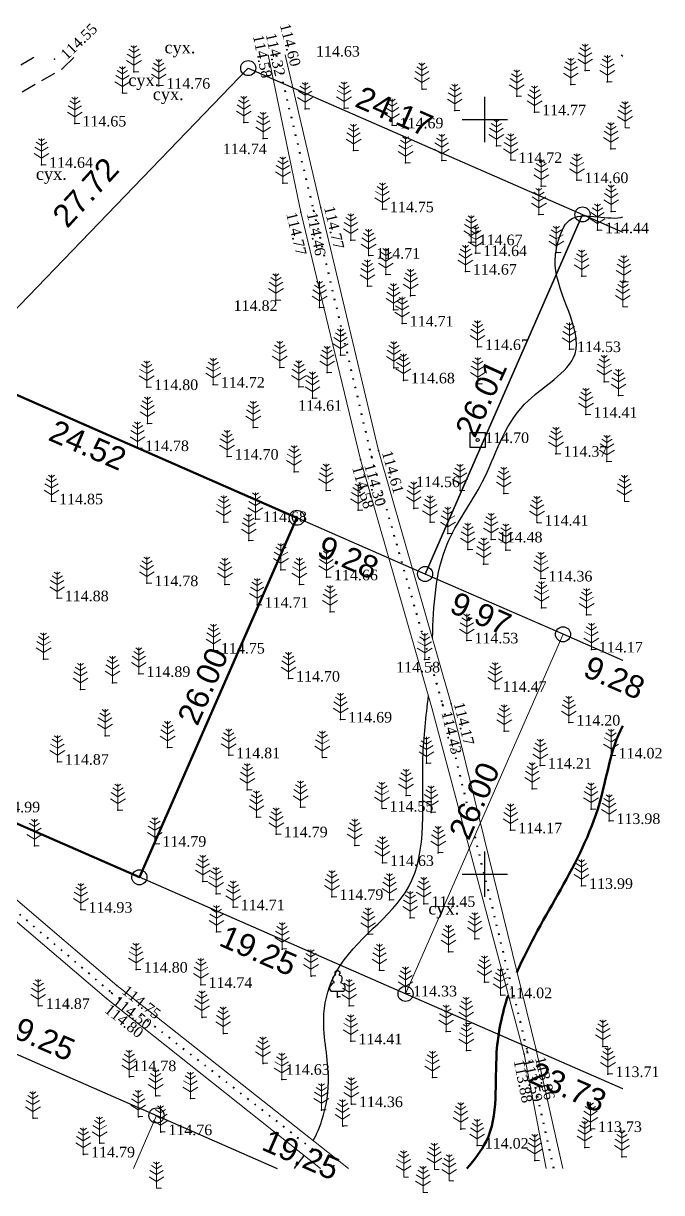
# Model space of a CAD drawing. Header units: millimetres. Extents: x 5405624.1 to 5405711.7, y 5524977.4 to 5525056.7.
# Drawn here: x 5405669.4 to 5405711.7, y 5524978.9 to 5525056.4 of the extents above; entities that cross this region are included whole.
import ezdxf
from ezdxf.enums import TextEntityAlignment as Align

# ---------------------------------------------------------------- set-up
doc = ezdxf.new("R2010")
doc.units = ezdxf.units.MM
doc.linetypes.add('DASHEDX2', pattern=[1.5, 1, -0.5])
doc.linetypes.add('HIDDEN', pattern=[0.5, 0, -0.5])
for name, color, linetype, lineweight in [('11900000', 1, 'Continuous', 30), ('рельеф', 7, 'Continuous', 0), ('ТОЧКИ', 7, 'Continuous', 30)]:
    doc.layers.add(name, color=color, linetype=linetype, lineweight=lineweight)
for name, color, linetype in [('SC007', 7, 'Continuous'), ('горизонтали', 42, 'Continuous'), ('дороги', 7, 'Continuous'), ('Ділянки_Межі', 10, 'Continuous'), ('надписи', 7, 'Continuous'), ('отметки', 7, 'Continuous'), ('промеры', 185, 'Continuous'), ('Растительность', 7, 'Continuous')]:
    doc.layers.add(name, color=color, linetype=linetype)
doc.styles.get("Standard").update_dxf_attribs({"font": 'arial.ttf'})
doc.styles.add('times', font='times.ttf')
doc.linetypes.add('канава 0', pattern='A,0.9,0,["|",Standard,S=0.25,R=0,X=0,Y=0],0.1', length=1)

# ---------------------------------------------------------------- blocks, each defined once
blk = doc.blocks.new('A$C51FE15A3')
at = {"layer": 'Растительность', "color": 94, "lineweight": 0}
for points in [[(-0.201, 1.726), (0, 1.584), (0.201, 1.726)], [(0, 1.75), (0, 0), (0.319, 0)], [(-0.447, 1.172), (0, 0.895), (0.447, 1.172)], [(-0.343, 1.489), (0, 1.267), (0.343, 1.489)], [(-0.493, 0.753), (0, 0.444), (0.493, 0.753)]]:
    blk.add_lwpolyline(points, dxfattribs=at)
blk = doc.blocks.new('A$C2ACB5305')
at = {"layer": 'Растительность'}
blk.add_lwpolyline([(0.2, 0), (0.2, 0), (0, 0), (0, 0.35), (-0.4, 0.35), (-0.5, 0.5), (-0.5, 0.65), (-0.4, 0.8), (-0.3, 0.9), (-0.2, 0.95), (-0.25, 1), (-0.3, 1.1), (-0.3, 1.25), (-0.25, 1.35), (-0.15, 1.45), (-0.1, 1.45), (-0.15, 1.55), (-0.15, 1.65), (-0.05, 1.75), (0.05, 1.75), (0.15, 1.65), (0.15, 1.55), (0.1, 1.45), (0.25, 1.4), (0.3, 1.3), (0.3, 1.1), (0.25, 1), (0.2, 0.95), (0.4, 0.85), (0.5, 0.7), (0.5, 0.5), (0.45, 0.4), (0.4, 0.35), (0, 0.35)], dxfattribs=at)
blk = doc.blocks.new('SYMBOL902')
at = {"layer": 'SC007'}
blk.add_lwpolyline([(-1.25, -1.25), (-1.25, 1.25), (1.25, 1.25), (1.25, -1.25)], close=True, dxfattribs=at)
blk.add_circle((0, 0), 0.25, dxfattribs=at)

msp = doc.modelspace()

# ---------------------------------------------------------------- linework, layer by layer
at = {"layer": '11900000', "color": 7}
for points in [[(5405700, 5525048.5, 0), (5405700, 5525051.5, 0)], [(5405700, 5525048.5, 0), (5405700, 5525051.5, 0)], [(5405698.5, 5525050, 0), (5405701.5, 5525050, 0)], [(5405698.5, 5525050, 0), (5405701.5, 5525050, 0)], [(5405700, 5524998.5, 0), (5405700, 5525001.5, 0)], [(5405700, 5524998.5, 0), (5405700, 5525001.5, 0)], [(5405698.5, 5525000, 0), (5405701.5, 5525000, 0)], [(5405698.5, 5525000, 0), (5405701.5, 5525000, 0)]]:
    msp.add_polyline3d(points, dxfattribs=at)
at = {"layer": 'горизонтали', "color": 32}
for points, knots in [([(5405696.535, 5525015.637), (5405696.618, 5525017.792), (5405696.773, 5525021.579), (5405700.355, 5525026.168), (5405701.587, 5525031.219), (5405707.844, 5525034.322), (5405704.349, 5525038.922), (5405704.793, 5525041.873), (5405705.68, 5525044.271), (5405708.002, 5525043.281), (5405709.097, 5525043.531), (5405709.136, 5525043.541)], [140.149315, 140.149315, 140.149315, 140.149315, 146.483716, 151.20284, 157.068092, 161.784349, 167.821785, 169.320726, 170.998422, 174.398806, 174.527514, 174.527514, 174.527514, 174.527514]), ([(5405688.64, 5524982.358), (5405688.869, 5524982.786), (5405689.454, 5524984.118), (5405689.864, 5524987.051), (5405689.002, 5524990.349), (5405690.425, 5524995.147), (5405696.652, 5524998.763), (5405695.588, 5525006.302), (5405696.122, 5525010.46), (5405696.271, 5525011.827)], [104.7478, 104.7478, 104.7478, 104.7478, 106.244974, 109.222187, 113.340538, 116.260107, 123.610397, 132.197679, 136.354561, 136.354561, 136.354561, 136.354561])]:
    msp.add_open_spline(points, degree=3, knots=knots, dxfattribs=at)
at = {"layer": 'горизонтали', "color": 32, "lineweight": 50}
for points, knots in [([(5405702.125, 5524993.484), (5405703.747, 5524997.269), (5405707.585, 5525002.133), (5405708.314, 5525008.258), (5405709.136, 5525009.824)], [91.7787, 91.7787, 91.7787, 91.7787, 104.226627, 109.581422, 109.581422, 109.581422, 109.581422]), ([(5405698.822, 5524980.518), (5405699.31, 5524981.088), (5405701.047, 5524983.228), (5405700.464, 5524987.572), (5405701.144, 5524990.761), (5405701.544, 5524991.963)], [78.159854, 78.159854, 78.159854, 78.159854, 80.363697, 86.303092, 90.136161, 90.136161, 90.136161, 90.136161])]:
    msp.add_open_spline(points, degree=3, knots=knots, dxfattribs=at)
at = {"layer": 'горизонтали', "color": 32}
msp.add_open_spline([(5405687.391, 5524980.518), (5405687.611, 5524980.787), (5405687.82, 5524981.062), (5405688.015, 5524981.343)], degree=3, dxfattribs=at)
at = {"layer": 'дороги', "color": 7, "linetype": 'DASHEDX2'}
for points, elevation in [([(5405640.447, 5525017.128), (5405644.466, 5525025.317), (5405655.841, 5525030.091), (5405658.149, 5525040.049), (5405660.165, 5525048.39), (5405670.394, 5525054.271)], 115.262), ([(5405672.053, 5525053.405), (5405672.96, 5525054.271)], 114.545), ([(5405641.853, 5525016.364), (5405645.536, 5525024.031), (5405657.215, 5525028.933), (5405659.705, 5525039.681), (5405661.559, 5525047.346), (5405672.049, 5525053.377), (5405672.049, 5525053.377)], 115.262)]:
    msp.add_lwpolyline(points, dxfattribs=dict(at, elevation=elevation))
msp.add_lwpolyline([(5405709.036, 5525054.271), (5405709.136, 5525054.191)], dxfattribs=at)
at = {"layer": 'Ділянки_Межі', "lineweight": 25}
for points in [[(5405709.136, 5524985.786), (5405694.756, 5524992.076), (5405677.123, 5524999.796), (5405646.62, 5525013.151), (5405665.089, 5525033.448), (5405684.332, 5525053.405), (5405706.475, 5525043.711), (5405709.136, 5525042.545)], [(5405626.392, 5524988.332), (5405637.179, 5525002.001), (5405660.622, 5524991.737), (5405678.256, 5524984.017), (5405686.248, 5524980.518)]]:
    msp.add_lwpolyline(points, dxfattribs=at)
at = {"layer": 'Ділянки_Межі'}
msp.add_lwpolyline([(5405665.089, 5525033.448), (5405684.332, 5525053.405), (5405706.475, 5525043.711), (5405696.046, 5525019.889), (5405687.55, 5525023.614)], close=True, dxfattribs=at)
for points in [[(5405696.046, 5525019.889), (5405706.475, 5525043.711), (5405709.136, 5525042.545)], [(5405709.136, 5525014.161), (5405705.184, 5525015.894), (5405696.046, 5525019.889)]]:
    msp.add_lwpolyline(points, dxfattribs=at)
at = {"layer": 'Ділянки_Межі', "lineweight": 50}
msp.add_lwpolyline([(5405646.62, 5525013.151), (5405665.089, 5525033.448), (5405687.55, 5525023.614), (5405677.123, 5524999.796)], close=True, dxfattribs=at)
at = {"layer": 'Ділянки_Межі', "lineweight": 0}
msp.add_lwpolyline([(5405677.123, 5524999.796), (5405687.55, 5525023.614), (5405696.046, 5525019.889), (5405705.184, 5525015.894), (5405694.756, 5524992.076)], close=True, dxfattribs=at)
for points in [[(5405694.756, 5524992.076), (5405705.184, 5525015.894), (5405709.136, 5525014.161)], [(5405709.136, 5524985.786), (5405694.756, 5524992.076)], [(5405655.71, 5524980.518), (5405660.622, 5524991.737), (5405678.256, 5524984.017), (5405676.724, 5524980.518)], [(5405676.724, 5524980.518), (5405678.256, 5524984.017), (5405686.248, 5524980.518)]]:
    msp.add_lwpolyline(points, dxfattribs=at)
at = {"layer": 'отметки', "color": 7}
for p in [(5405671.501, 5525053.984, 114.545), (5405676.757, 5525053.156, 114.653), (5405706.651, 5525053.252, 114.654), (5405708.116, 5525052.496, 114.881), (5405676.001, 5525051.755, 114.707), (5405678.406, 5525052.238, 114.763), (5405695.844, 5525051.997, 114.62), (5405705.703, 5525052.315, 114.818), (5405702.116, 5525051.539, 114.743), (5405688.098, 5525050.712, 114.734), (5405690.681, 5525050.748, 114.683), (5405698.019, 5525050.603, 114.739), (5405703.302, 5525050.476, 114.77), (5405672.848, 5525049.736, 114.645), (5405684.04, 5525049.792, 114.749), (5405693.857, 5525049.612, 114.692), (5405685.317, 5525048.735, 114.737), (5405691.314, 5525047.936, 114.693), (5405700.772, 5525048.255, 114.775), (5405708.361, 5525048.046, 114.721), (5405670.64, 5525046.997, 114.645), (5405694.76, 5525047.131, 114.76), (5405697.148, 5525047.276, 114.717), (5405701.726, 5525047.315, 114.719), (5405686.626, 5525045.779, 114.73), (5405703.736, 5525045.587, 114.687), (5405706.108, 5525045.986, 114.596), (5405688.657, 5525043.976, 114.464), (5405689.132, 5525044.144, 114.765), (5405693.218, 5525044.056, 114.753), (5405708.372, 5525043.914, 114.547), (5405687.823, 5525043.851, 114.771), (5405703.592, 5525043.7, 114.55), (5405707.467, 5525042.666, 114.439), (5405691.127, 5525042.015, 114.744), (5405699.098, 5525041.875, 114.665), (5405692.312, 5525040.982, 114.707), (5405699.395, 5525041.152, 114.641), (5405704.744, 5525041.193, 114.501), (5405693.452, 5525039.722, 114.673), (5405698.716, 5525039.921, 114.673), (5405706.422, 5525039.618, 114.416), (5405692.232, 5525038.956, 114.723), (5405686.17, 5525038.04, 114.823), (5405695.088, 5525038.327, 114.688), (5405689.062, 5525037.536, 114.722), (5405693.956, 5525037.38, 114.767), (5405694.528, 5525036.486, 114.706), (5405699.518, 5525034.929, 114.671), (5405705.612, 5525034.791, 114.527), (5405690.451, 5525034.377, 114.686), (5405686.424, 5525033.57, 114.69), (5405689.562, 5525033.23, 114.668), (5405693.977, 5525033.537, 114.645), (5405677.609, 5525032.274, 114.801), (5405682.021, 5525032.434, 114.724), (5405687.691, 5525032.279, 114.614), (5405694.611, 5525032.717, 114.68), (5405699.544, 5525032.493, 114.642), (5405707.916, 5525032.629, 114.383), (5405688.588, 5525031.527, 114.609), (5405708.86, 5525031.719, 114.335), (5405706.705, 5525030.445, 114.407), (5405677.657, 5525029.865, 114.752), (5405684.667, 5525029.592, 114.658), (5405676.996, 5525028.23, 114.776), (5405682.934, 5525027.666, 114.699), (5405692.487, 5525027.669, 114.298), (5405692.958, 5525028.067, 114.615), (5405704.715, 5525027.86, 114.366), (5405691.779, 5525027.482, 114.584), (5405708.095, 5525027.334, 114.248), (5405687.365, 5525026.662, 114.577), (5405689.49, 5525025.426, 114.651), (5405698.365, 5525025.421, 114.563), (5405671.305, 5525024.704, 114.85), (5405701.256, 5525025.221, 114.528), (5405691.614, 5525024.122, 114.656), (5405695.3, 5525024.236, 114.575), (5405682.706, 5525023.334, 114.743), (5405684.812, 5525023.526, 114.684), (5405696.384, 5525023.332, 114.569), (5405703.462, 5525023.293, 114.406), (5405697.56, 5525022.582, 114.564), (5405700.417, 5525022.179, 114.476), (5405684.373, 5525022.115, 114.673), (5405698.883, 5525021.522, 114.587), (5405701.397, 5525021.473, 114.388), (5405686.497, 5525020.171, 114.71), (5405699.925, 5525020.546, 114.505), (5405677.616, 5525019.284, 114.783), (5405682.79, 5525019.191, 114.681), (5405687.724, 5525019.198, 114.729), (5405689.511, 5525019.671, 114.658), (5405703.723, 5525019.597, 114.356), (5405671.681, 5525018.285, 114.881), (5405684.918, 5525017.851, 114.708), (5405703.765, 5525017.651, 114.299), (5405689.753, 5525017.38, 114.601), (5405706.75, 5525017.188, 114.191), (5405698.816, 5525015.493, 114.525), (5405682.026, 5525014.823, 114.753), (5405707.063, 5525014.893, 114.167), (5405670.783, 5525014.249, 114.978), (5405696.018, 5525014.222, 114.582), (5405677.09, 5525013.271, 114.886), (5405687, 5525012.962, 114.701), (5405673.223, 5525012.237, 114.905), (5405675.339, 5525012.69, 114.887), (5405700.69, 5525012.283, 114.468), (5405697.201, 5525011.239, 114.434), (5405697.77, 5525011.296, 114.172), (5405690.455, 5525010.253, 114.695), (5405705.567, 5525010.053, 114.2), (5405674.847, 5525009.176, 114.899), (5405701.292, 5525009.484, 114.286), (5405678.987, 5525008.391, 114.855), (5405683.038, 5525007.88, 114.808), (5405689.245, 5525007.743, 114.717), (5405708.365, 5525007.868, 114.025), (5405671.69, 5525007.453, 114.874), (5405696.139, 5525007.349, 114.495), (5405703.681, 5525007.201, 114.211), (5405684.267, 5525005.586, 114.827), (5405694.795, 5525005.212, 114.543), (5405703.144, 5525005.652, 114.181), (5405687.804, 5525004.437, 114.791), (5405675.702, 5525004.239, 114.878), (5405684.884, 5525003.783, 114.809), (5405693.195, 5525004.351, 114.547), (5405696.447, 5525004.101, 114.398), (5405707.039, 5525004.308, 114.023), (5405701.715, 5525002.914, 114.175), (5405708.233, 5525003.531, 113.875), (5405686.186, 5525002.65, 114.791), (5405670.173, 5525001.888, 114.965), (5405678.147, 5525002.024, 114.794), (5405691.387, 5525001.913, 114.709), (5405696.921, 5525001.425, 114.387), (5405693.223, 5525000.748, 114.633), (5405681.332, 5524999.519, 114.738), (5405706.407, 5524999.227, 113.988), (5405682.204, 5524998.709, 114.688), (5405689.876, 5524998.499, 114.787), (5405693.694, 5524998.301, 114.491), (5405673.253, 5524997.654, 114.931), (5405683.337, 5524997.82, 114.714), (5405695.964, 5524998.04, 114.447), (5405695.068, 5524997.114, 114.358), (5405682.226, 5524996.195, 114.73), (5405692.275, 5524996.031, 114.529), (5405699.339, 5524995.713, 114.23), (5405686.585, 5524995.045, 114.631), (5405697.606, 5524994.865, 114.245), (5405676.917, 5524993.682, 114.802), (5405693.034, 5524993.635, 114.438), (5405688.495, 5524993.246, 114.571), (5405699.982, 5524992.848, 114.077), (5405675.281, 5524992.142, 114.498), (5405675.636, 5524992.623, 114.745), (5405681.201, 5524992.675, 114.741), (5405694.754, 5524992.108, 114.329), (5405701.054, 5524991.99, 114.019), (5405670.431, 5524991.278, 114.867), (5405674.941, 5524991.774, 114.796), (5405690.251, 5524991.868, 114.474), (5405691.023, 5524991.278, 114.447), (5405681.289, 5524990.52, 114.73), (5405698.769, 5524990.106, 114.115), (5405682.687, 5524989.451, 114.714), (5405691.128, 5524988.939, 114.406), (5405697.441, 5524989.583, 114.184), (5405698.787, 5524988.326, 114.135), (5405702.814, 5524988.281, 113.591), (5405703.406, 5524988.367, 113.857), (5405707.831, 5524988.599, 113.751), (5405685.321, 5524987.467, 114.656), (5405702.604, 5524988.09, 113.876), (5405676.463, 5524986.589, 114.78), (5405708.162, 5524986.765, 113.71), (5405686.566, 5524986.398, 114.628), (5405696.535, 5524986.533, 114.19), (5405678.215, 5524985.314, 114.753), (5405680.516, 5524985.143, 114.714), (5405689.195, 5524984.379, 114.522), (5405691.168, 5524984.773, 114.362), (5405670.084, 5524983.839, 114.868), (5405677.056, 5524983.937, 114.726), (5405678.542, 5524982.916, 114.761), (5405690.592, 5524983.318, 114.385), (5405698.414, 5524983.124, 113.994), (5405707.002, 5524983.124, 113.731), (5405674.504, 5524982.184, 114.729), (5405699.498, 5524982.026, 114.022), (5405673.424, 5524981.444, 114.792), (5405706.625, 5524981.89, 113.718), (5405709.09, 5524981.273, 113.597), (5405703.313, 5524981.037, 113.862)]:
    msp.add_point(p, dxfattribs=at)
at = {"layer": 'рельеф', "color": 7, "linetype": 'канава 0'}
for points, elevation in [([(5405685.648, 5525054.271), (5405687.823, 5525043.851), (5405691.78, 5525027.48), (5405696.498, 5525011.035), (5405702.61, 5524988.09), (5405704.077, 5524980.518)], 114.59), ([(5405705.18, 5524980.518), (5405703.41, 5524988.36), (5405697.77, 5525011.296), (5405692.958, 5525028.067), (5405689.132, 5525044.144), (5405686.773, 5525054.271)], 113.553), ([(5405690.971, 5524980.518), (5405675.636, 5524992.623), (5405664.026, 5525002.544), (5405648.573, 5525015.736), (5405643.508, 5525019.809)], 113.66), ([(5405643.01, 5525018.854), (5405647.831, 5525014.915), (5405663.41, 5525001.585), (5405674.941, 5524991.774), (5405689.119, 5524980.518)], 113.39)]:
    msp.add_lwpolyline(points, dxfattribs=dict(at, elevation=elevation))
at = {"layer": 'рельеф', "color": 7, "linetype": 'HIDDEN', "lineweight": 40}
for points, elevation in [([(5405686.189, 5525054.271), (5405688.66, 5525043.97), (5405692.49, 5525027.67), (5405697.2, 5525011.24), (5405702.82, 5524988.27)], 114.42), ([(5405643.274, 5525019.323), (5405648.23, 5525015.32), (5405663.7, 5525002.04), (5405675.27, 5524992.15), (5405690.222, 5524980.518)], 113.4), ([(5405704.579, 5524980.518), (5405702.82, 5524988.27)], 113.38)]:
    msp.add_lwpolyline(points, dxfattribs=dict(at, elevation=elevation))
at = {"layer": 'ТОЧКИ'}
for centre in [(5405684.332, 5525053.405), (5405706.475, 5525043.711), (5405687.55, 5525023.614, 107.24), (5405696.046, 5525019.889, 107.24), (5405705.184, 5525015.894, 107.24), (5405677.123, 5524999.796), (5405694.756, 5524992.076), (5405678.256, 5524984.017)]:
    msp.add_circle(centre, 0.5, dxfattribs=at)

# ---------------------------------------------------------------- block references
at = {"layer": 'отметки', "color": 7, "xscale": 0.400000000372529, "yscale": 0.400000000372529, "zscale": 0.400000000372529}
msp.add_blockref('SYMBOL902', (5405699.527, 5525028.766, 114.703), dxfattribs=at)
at = {"layer": 'Растительность', "color": 7}
for name, p in [('A$C51FE15A3', (5405676.76, 5525053.16, 114.65)), ('A$C51FE15A3', (5405706.65, 5525053.25, 114.65)), ('A$C51FE15A3', (5405678.41, 5525052.24, 114.76)), ('A$C51FE15A3', (5405705.7, 5525052.32, 114.82)), ('A$C51FE15A3', (5405708.12, 5525052.5, 114.88)), ('A$C51FE15A3', (5405676, 5525051.75, 114.71)), ('A$C51FE15A3', (5405695.84, 5525052, 114.62)), ('A$C51FE15A3', (5405702.12, 5525051.54, 114.74)), ('A$C51FE15A3', (5405688.1, 5525050.71, 114.73)), ('A$C51FE15A3', (5405690.68, 5525050.75, 114.68)), ('A$C51FE15A3', (5405698.02, 5525050.6, 114.74)), ('A$C51FE15A3', (5405703.3, 5525050.48, 114.77)), ('A$C51FE15A3', (5405672.85, 5525049.74, 114.65)), ('A$C51FE15A3', (5405684.04, 5525049.79, 114.75)), ('A$C51FE15A3', (5405693.86, 5525049.61, 114.69)), ('A$C51FE15A3', (5405709.29, 5525049.44, 114.77)), ('A$C51FE15A3', (5405685.32, 5525048.74, 114.74)), ('A$C51FE15A3', (5405691.31, 5525047.94, 114.69)), ('A$C51FE15A3', (5405700.77, 5525048.25, 114.77)), ('A$C51FE15A3', (5405708.361, 5525048.046, 114.721)), ('A$C51FE15A3', (5405670.64, 5525047, 114.64)), ('A$C51FE15A3', (5405694.76, 5525047.13, 114.76)), ('A$C51FE15A3', (5405697.15, 5525047.28, 114.72)), ('A$C51FE15A3', (5405701.73, 5525047.31, 114.72)), ('A$C51FE15A3', (5405706.108, 5525045.986, 114.596)), ('A$C51FE15A3', (5405686.63, 5525045.78, 114.73)), ('A$C51FE15A3', (5405703.74, 5525045.59, 114.69)), ('A$C51FE15A3', (5405693.22, 5525044.06, 114.75)), ('A$C51FE15A3', (5405703.59, 5525043.7, 114.55)), ('A$C51FE15A3', (5405708.372, 5525043.914, 114.547)), ('A$C51FE15A3', (5405707.467, 5525042.666, 114.439)), ('A$C51FE15A3', (5405691.13, 5525042.01, 114.74)), ('A$C51FE15A3', (5405699.1, 5525041.88, 114.67)), ('A$C51FE15A3', (5405692.31, 5525040.98, 114.71)), ('A$C51FE15A3', (5405699.4, 5525041.15, 114.64)), ('A$C51FE15A3', (5405704.74, 5525041.19, 114.5)), ('A$C51FE15A3', (5405698.72, 5525039.92, 114.67)), ('A$C51FE15A3', (5405693.45, 5525039.72, 114.67)), ('A$C51FE15A3', (5405706.42, 5525039.62, 114.42)), ('A$C51FE15A3', (5405709.207, 5525039.244, 114.361)), ('A$C51FE15A3', (5405692.23, 5525038.96, 114.72)), ('A$C51FE15A3', (5405695.09, 5525038.33, 114.69)), ('A$C51FE15A3', (5405686.17, 5525038.04, 114.82)), ('A$C51FE15A3', (5405689.06, 5525037.54, 114.72)), ('A$C51FE15A3', (5405709.147, 5525037.582, 114.405)), ('A$C51FE15A3', (5405693.96, 5525037.38, 114.77)), ('A$C51FE15A3', (5405694.53, 5525036.49, 114.71)), ('A$C51FE15A3', (5405690.45, 5525034.38, 114.69)), ('A$C51FE15A3', (5405699.52, 5525034.93, 114.67)), ('A$C51FE15A3', (5405705.61, 5525034.79, 114.53)), ('A$C51FE15A3', (5405686.42, 5525033.57, 114.69)), ('A$C51FE15A3', (5405689.56, 5525033.23, 114.67)), ('A$C51FE15A3', (5405693.98, 5525033.54, 114.64)), ('A$C51FE15A3', (5405677.61, 5525032.27, 114.8)), ('A$C51FE15A3', (5405682.02, 5525032.43, 114.72)), ('A$C51FE15A3', (5405687.69, 5525032.28, 114.61)), ('A$C51FE15A3', (5405694.61, 5525032.72, 114.68)), ('A$C51FE15A3', (5405699.54, 5525032.49, 114.64)), ('A$C51FE15A3', (5405707.916, 5525032.629, 114.383)), ('A$C51FE15A3', (5405688.59, 5525031.53, 114.61)), ('A$C51FE15A3', (5405708.86, 5525031.719, 114.335)), ('A$C51FE15A3', (5405677.66, 5525029.87, 114.75)), ('A$C51FE15A3', (5405706.705, 5525030.445, 114.407)), ('A$C51FE15A3', (5405684.67, 5525029.59, 114.66)), ('A$C51FE15A3', (5405677, 5525028.23, 114.78)), ('A$C51FE15A3', (5405682.93, 5525027.67, 114.7)), ('A$C51FE15A3', (5405704.72, 5525027.86, 114.37)), ('A$C51FE15A3', (5405687.37, 5525026.66, 114.58)), ('A$C51FE15A3', (5405708.095, 5525027.334, 114.248)), ('A$C51FE15A3', (5405689.49, 5525025.43, 114.65)), ('A$C51FE15A3', (5405698.36, 5525025.42, 114.56)), ('A$C51FE15A3', (5405701.26, 5525025.22, 114.53)), ('A$C51FE15A3', (5405671.3, 5525024.7, 114.85)), ('A$C51FE15A3', (5405709.25, 5525024.684, 114.236)), ('A$C51FE15A3', (5405684.81, 5525023.53, 114.68)), ('A$C51FE15A3', (5405691.61, 5525024.12, 114.66)), ('A$C51FE15A3', (5405695.3, 5525024.24, 114.57)), ('A$C51FE15A3', (5405682.71, 5525023.33, 114.74)), ('A$C51FE15A3', (5405696.38, 5525023.33, 114.57)), ('A$C51FE15A3', (5405703.46, 5525023.29, 114.41)), ('A$C51FE15A3', (5405684.37, 5525022.11, 114.67)), ('A$C51FE15A3', (5405697.56, 5525022.58, 114.56)), ('A$C51FE15A3', (5405700.42, 5525022.18, 114.48)), ('A$C51FE15A3', (5405698.88, 5525021.52, 114.59)), ('A$C51FE15A3', (5405701.4, 5525021.47, 114.39)), ('A$C51FE15A3', (5405699.93, 5525020.54, 114.5)), ('A$C51FE15A3', (5405686.5, 5525020.17, 114.71)), ('A$C51FE15A3', (5405689.51, 5525019.67, 114.66)), ('A$C51FE15A3', (5405677.62, 5525019.28, 114.78)), ('A$C51FE15A3', (5405682.79, 5525019.19, 114.68)), ('A$C51FE15A3', (5405687.72, 5525019.2, 114.73)), ('A$C51FE15A3', (5405703.723, 5525019.597, 114.356)), ('A$C51FE15A3', (5405671.68, 5525018.29, 114.88)), ('A$C51FE15A3', (5405684.92, 5525017.85, 114.71)), ('A$C51FE15A3', (5405689.75, 5525017.38, 114.6)), ('A$C51FE15A3', (5405703.765, 5525017.651, 114.299)), ('A$C51FE15A3', (5405706.75, 5525017.188, 114.191)), ('A$C51FE15A3', (5405698.816, 5525015.493, 114.525)), ('A$C51FE15A3', (5405670.78, 5525014.25, 114.98)), ('A$C51FE15A3', (5405682.03, 5525014.82, 114.75)), ('A$C51FE15A3', (5405696.02, 5525014.23, 114.58)), ('A$C51FE15A3', (5405707.063, 5525014.893, 114.167)), ('A$C51FE15A3', (5405675.34, 5525012.69, 114.89)), ('A$C51FE15A3', (5405677.09, 5525013.27, 114.89)), ('A$C51FE15A3', (5405687, 5525012.96, 114.7)), ('A$C51FE15A3', (5405673.22, 5525012.24, 114.9)), ('A$C51FE15A3', (5405700.69, 5525012.283, 114.468)), ('A$C51FE15A3', (5405690.45, 5525010.25, 114.69)), ('A$C51FE15A3', (5405705.567, 5525010.053, 114.2)), ('A$C51FE15A3', (5405674.85, 5525009.18, 114.9)), ('A$C51FE15A3', (5405701.292, 5525009.484, 114.286)), ('A$C51FE15A3', (5405678.99, 5525008.39, 114.85)), ('A$C51FE15A3', (5405671.69, 5525007.45, 114.87)), ('A$C51FE15A3', (5405683.04, 5525007.88, 114.81)), ('A$C51FE15A3', (5405689.24, 5525007.74, 114.72)), ('A$C51FE15A3', (5405696.14, 5525007.36, 114.49)), ('A$C51FE15A3', (5405708.365, 5525007.868, 114.025)), ('A$C51FE15A3', (5405703.681, 5525007.201, 114.211)), ('A$C51FE15A3', (5405684.27, 5525005.59, 114.83)), ('A$C51FE15A3', (5405694.79, 5525005.22, 114.54)), ('A$C51FE15A3', (5405703.144, 5525005.652, 114.181)), ('A$C51FE15A3', (5405675.7, 5525004.24, 114.88)), ('A$C51FE15A3', (5405687.8, 5525004.44, 114.79)), ('A$C51FE15A3', (5405693.19, 5525004.36, 114.55)), ('A$C51FE15A3', (5405707.039, 5525004.308, 114.023)), ('A$C51FE15A3', (5405684.88, 5525003.78, 114.81)), ('A$C51FE15A3', (5405696.44, 5525004.11, 114.4)), ('A$C51FE15A3', (5405708.233, 5525003.531, 113.875)), ('A$C51FE15A3', (5405686.19, 5525002.65, 114.79)), ('A$C51FE15A3', (5405701.715, 5525002.914, 114.175)), ('A$C51FE15A3', (5405670.17, 5525001.89, 114.97)), ('A$C51FE15A3', (5405678.15, 5525002.02, 114.79)), ('A$C51FE15A3', (5405691.39, 5525001.91, 114.71)), ('A$C51FE15A3', (5405696.92, 5525001.43, 114.39)), ('A$C51FE15A3', (5405693.22, 5525000.75, 114.63)), ('A$C51FE15A3', (5405681.33, 5524999.52, 114.74)), ('A$C51FE15A3', (5405706.407, 5524999.227, 113.988)), ('A$C51FE15A3', (5405682.2, 5524998.71, 114.69)), ('A$C51FE15A3', (5405689.88, 5524998.5, 114.79)), ('A$C51FE15A3', (5405693.69, 5524998.3, 114.49)), ('A$C51FE15A3', (5405695.96, 5524998.05, 114.45)), ('A$C51FE15A3', (5405673.25, 5524997.65, 114.93)), ('A$C51FE15A3', (5405683.34, 5524997.82, 114.71)), ('A$C51FE15A3', (5405695.06, 5524997.12, 114.36)), ('A$C51FE15A3', (5405682.23, 5524996.19, 114.73)), ('A$C51FE15A3', (5405692.28, 5524996.03, 114.53)), ('A$C51FE15A3', (5405699.34, 5524995.72, 114.23)), ('A$C51FE15A3', (5405686.58, 5524995.06, 114.63)), ('A$C51FE15A3', (5405697.6, 5524994.87, 114.25)), ('A$C51FE15A3', (5405676.9, 5524993.69, 114.8)), ('A$C51FE15A3', (5405693.03, 5524993.63, 114.44)), ('A$C51FE15A3', (5405681.2, 5524992.68, 114.74)), ('A$C51FE15A3', (5405688.49, 5524993.26, 114.57)), ('A$C51FE15A3', (5405699.98, 5524992.85, 114.08)), ('A$C2ACB5305', (5405690.24, 5524991.88, 114.47)), ('A$C51FE15A3', (5405694.75, 5524992.11, 114.33)), ('A$C51FE15A3', (5405701.05, 5524991.99, 114.02)), ('A$C51FE15A3', (5405670.42, 5524991.29, 114.87)), ('A$C51FE15A3', (5405691.02, 5524991.29, 114.45)), ('A$C51FE15A3', (5405681.27, 5524990.53, 114.73)), ('A$C51FE15A3', (5405682.67, 5524989.46, 114.71)), ('A$C51FE15A3', (5405697.44, 5524989.59, 114.18)), ('A$C51FE15A3', (5405698.77, 5524990.11, 114.12)), ('A$C51FE15A3', (5405691.12, 5524988.95, 114.41)), ('A$C51FE15A3', (5405698.78, 5524988.33, 114.14)), ('A$C51FE15A3', (5405707.83, 5524988.6, 113.75)), ('A$C51FE15A3', (5405685.31, 5524987.48, 114.66)), ('A$C51FE15A3', (5405676.45, 5524986.6, 114.78)), ('A$C51FE15A3', (5405686.55, 5524986.41, 114.63)), ('A$C51FE15A3', (5405696.53, 5524986.54, 114.19)), ('A$C51FE15A3', (5405708.16, 5524986.77, 113.71)), ('A$C51FE15A3', (5405678.2, 5524985.32, 114.75)), ('A$C51FE15A3', (5405680.5, 5524985.15, 114.71)), ('A$C51FE15A3', (5405689.18, 5524984.39, 114.52)), ('A$C51FE15A3', (5405691.16, 5524984.78, 114.36)), ('A$C51FE15A3', (5405670.07, 5524983.85, 114.87)), ('A$C51FE15A3', (5405677.04, 5524983.95, 114.73)), ('A$C51FE15A3', (5405690.58, 5524983.33, 114.39)), ('A$C51FE15A3', (5405678.52, 5524982.93, 114.76)), ('A$C51FE15A3', (5405698.41, 5524983.13, 113.99)), ('A$C51FE15A3', (5405707, 5524983.13, 113.73)), ('A$C51FE15A3', (5405674.49, 5524982.19, 114.73)), ('A$C51FE15A3', (5405699.5, 5524982.03, 114.02)), ('A$C51FE15A3', (5405706.62, 5524981.89, 113.72)), ('A$C51FE15A3', (5405673.41, 5524981.45, 114.79)), ('A$C51FE15A3', (5405703.31, 5524981.03, 113.86)), ('A$C51FE15A3', (5405709.09, 5524981.27, 113.6)), ('A$C51FE15A3', (5405696.66, 5524980.44, 114.01)), ('A$C51FE15A3', (5405694.63, 5524979.94, 114.09)), ('A$C51FE15A3', (5405697.64, 5524979.69, 113.95)), ('A$C51FE15A3', (5405678.26, 5524979.21, 114.69)), ('A$C51FE15A3', (5405695.91, 5524978.91, 114.08))]:
    msp.add_blockref(name, p, dxfattribs=at)

# ---------------------------------------------------------------- texts
at = {"layer": 'надписи', "color": 7, "style": 'times'}
for p in [(5405678.786, 5525055.178, 111.861), (5405676.389, 5525053.01, 111.861), (5405678.013, 5525052.081, 111.861), (5405670.268, 5525046.798, 111.861), (5405696.262, 5524998.13, 111.861)]:
    msp.add_text('сух.', height=0.8, dxfattribs=at).set_placement(p, align=Align.TOP_LEFT)
at = {"layer": 'отметки', "color": 7, "style": 'times'}
for s, rotation, p in [('114.55', 44.03985, (5405671.824, 5525054.408, 114.545)), ('114.60', 284.47955, (5405687.099, 5525056.439, 114.601)), ('114.58', 281.61213, (5405685.328, 5525055.674, 114.576)), ('114.32', 282.73535, (5405686.164, 5525055.792, 114.325)), ('114.77', 283.38623, (5405690.032, 5525044.332, 114.765)), ('114.77', 283.58822, (5405687.53, 5525043.922, 114.771)), ('114.46', 281.47823, (5405688.899, 5525043.911, 114.464)), ('114.61', 286.00945, (5405693.853, 5525028.138, 114.615)), ('114.58', 286.00719, (5405691.879, 5525027.136, 114.59)), ('114.30', 285.99605, (5405692.68, 5525027.3, 114.298)), ('114.17', 283.81503, (5405698.624, 5525011.473, 114.172)), ('114.43', 283.7483, (5405697.804, 5525010.872, 114.434)), ('114.75', 321.71346, (5405676.338, 5524992.706, 114.745)), ('114.80', 321.55311, (5405675.194, 5524991.461, 114.796)), ('114.50', 322.11782, (5405675.734, 5524992.014, 114.498)), ('113.88', 281.39051, (5405702.596, 5524987.788, 113.876)), ('113.59', 282.96485, (5405703.201, 5524987.858, 113.38)), ('113.86', 283.01843, (5405704.006, 5524987.992, 113.857))]:
    msp.add_text(s, height=0.7, rotation=rotation, dxfattribs=at).set_placement(p, align=Align.TOP_LEFT)
for s, p in [('114.63', (5405688.819, 5525054.867, 114.63)), ('114.76', (5405678.906, 5525052.738, 114.763)), ('114.77', (5405703.802, 5525050.976, 114.77)), ('114.65', (5405673.348, 5525050.236, 114.645)), ('114.69', (5405694.357, 5525050.112, 114.692)), ('114.74', (5405682.656, 5525048.402, 114.737)), ('114.72', (5405702.226, 5525047.815, 114.719)), ('114.64', (5405671.14, 5525047.497, 114.645)), ('114.60', (5405706.608, 5525046.486, 114.596)), ('114.75', (5405693.718, 5525044.556, 114.753)), ('114.44', (5405707.967, 5525043.166, 114.439)), ('114.67', (5405699.598, 5525042.375, 114.665)), ('114.64', (5405699.895, 5525041.652, 114.641)), ('114.71', (5405692.812, 5525041.482, 114.707)), ('114.67', (5405699.216, 5525040.421, 114.673)), ('114.82', (5405683.365, 5525038.017, 114.823)), ('114.71', (5405695.028, 5525036.986, 114.706)), ('114.67', (5405700.018, 5525035.429, 114.671)), ('114.53', (5405706.112, 5525035.291, 114.527)), ('114.68', (5405695.111, 5525033.217, 114.68)), ('114.80', (5405678.109, 5525032.774, 114.801)), ('114.72', (5405682.521, 5525032.934, 114.724)), ('114.61', (5405687.641, 5525031.401, 114.609)), ('114.41', (5405707.205, 5525030.945, 114.407)), ('114.70', (5405700.028, 5525029.267, 114.703)), ('114.78', (5405677.496, 5525028.73, 114.776)), ('114.70', (5405683.434, 5525028.166, 114.699)), ('114.37', (5405705.215, 5525028.36, 114.366)), ('114.56', (5405695.447, 5525026.345, 114.563)), ('114.85', (5405671.805, 5525025.204, 114.85)), ('114.68', (5405685.312, 5525024.026, 114.684)), ('114.41', (5405703.962, 5525023.793, 114.406)), ('114.48', (5405700.917, 5525022.679, 114.476)), ('114.66', (5405690.011, 5525020.171, 114.658)), ('114.36', (5405704.223, 5525020.097, 114.356)), ('114.78', (5405678.116, 5525019.784, 114.783)), ('114.88', (5405672.181, 5525018.785, 114.881)), ('114.71', (5405685.418, 5525018.351, 114.708)), ('114.53', (5405699.316, 5525015.993, 114.525)), ('114.75', (5405682.526, 5525015.323, 114.753)), ('114.17', (5405707.563, 5525015.393, 114.167)), ('114.89', (5405677.59, 5525013.771, 114.886)), ('114.58', (5405694.131, 5525014.069, 114.582)), ('114.70', (5405687.5, 5525013.462, 114.701)), ('114.47', (5405701.19, 5525012.783, 114.468)), ('114.69', (5405690.955, 5525010.753, 114.695)), ('114.20', (5405706.067, 5525010.553, 114.2)), ('114.81', (5405683.538, 5525008.38, 114.808)), ('114.02', (5405708.865, 5525008.368, 114.025)), ('114.87', (5405672.19, 5525007.953, 114.874)), ('114.21', (5405704.181, 5525007.701, 114.211)), ('114.99', (5405667.643, 5525004.801, 114.994)), ('114.55', (5405693.695, 5525004.851, 114.547)), ('113.98', (5405708.723, 5525004.027, 113.982)), ('114.79', (5405686.686, 5525003.15, 114.791)), ('114.17', (5405702.215, 5525003.414, 114.175)), ('114.79', (5405678.647, 5525002.524, 114.794)), ('114.63', (5405693.723, 5525001.248, 114.633)), ('113.99', (5405706.907, 5524999.727, 113.988)), ('114.79', (5405690.376, 5524998.999, 114.787)), ('114.93', (5405673.753, 5524998.154, 114.931)), ('114.71', (5405683.837, 5524998.32, 114.714)), ('114.45', (5405696.464, 5524998.54, 114.447)), ('114.80', (5405677.417, 5524994.182, 114.802)), ('114.74', (5405681.701, 5524993.175, 114.741)), ('114.33', (5405695.254, 5524992.608, 114.329)), ('114.02', (5405701.554, 5524992.49, 114.019)), ('114.87', (5405670.931, 5524991.778, 114.867)), ('114.41', (5405691.628, 5524989.439, 114.406)), ('114.78', (5405676.66, 5524987.658, 114.78)), ('114.63', (5405686.824, 5524987.417, 114.628)), ('113.71', (5405708.662, 5524987.265, 113.71)), ('114.36', (5405691.668, 5524985.273, 114.362)), ('113.73', (5405707.502, 5524983.624, 113.731)), ('114.76', (5405679.042, 5524983.416, 114.761)), ('114.79', (5405673.924, 5524981.944, 114.792)), ('114.02', (5405699.998, 5524982.526, 114.022))]:
    msp.add_text(s, height=0.7, dxfattribs=at).set_placement(p, align=Align.TOP_LEFT)
at = {"layer": 'промеры', "char_height": 1.5, "attachment_point": 1}
for s, insert, rotation in [('24.17', (5405691.913, 5525052.267), 336.4763), ('27.72', (5405671.238, 5525043.745), 47.66028), ('26.01', (5405697.983, 5525029.45), 65.48217), ('24.52', (5405671.605, 5525030.167), 336.4763), ('9.28', (5405689.39, 5525022.49), 336.4763), ('9.97', (5405698.171, 5525018.768), 336.4763), ('26.00', (5405679.59, 5525010.363), 66.37949), ('9.28', (5405707.022, 5525014.53), 336.4763), ('26.00', (5405697.567, 5525002.772, 107.24), 66.37949), ('19.25', (5405682.912, 5524996.687), 336.35584), ('19.25', (5405668.215, 5524991.053), 336.35584), ('23.73', (5405703.409, 5524987.642), 336.4763), ('19.25', (5405685.731, 5524983.162), 336.35584)]:
    msp.add_mtext(s, dxfattribs=dict(at, insert=insert, rotation=rotation))

doc.saveas('drawing.dxf')
